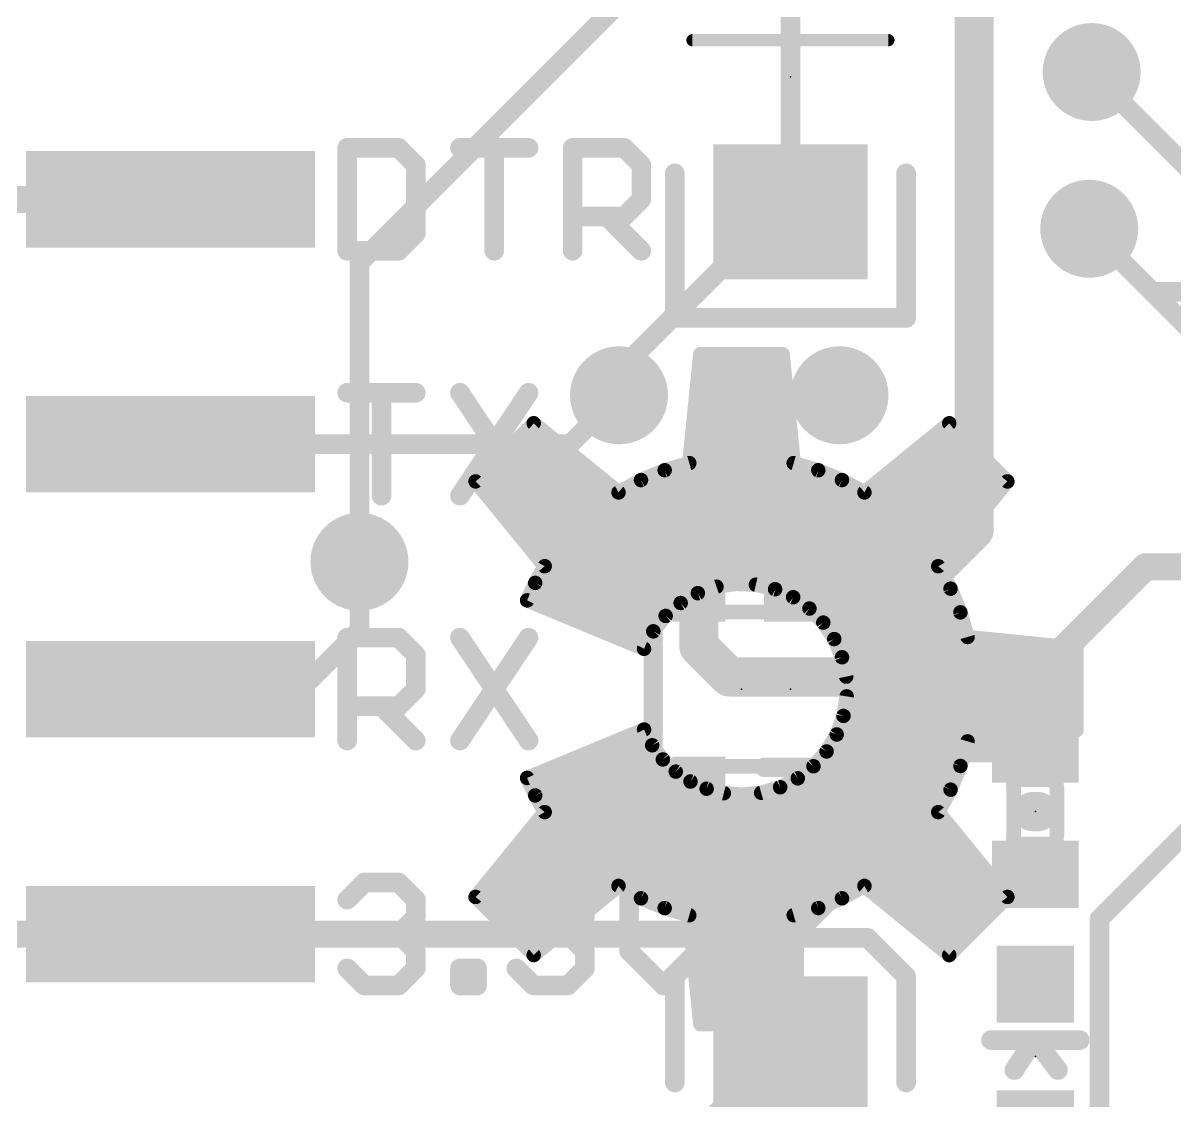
# Model space of a CAD drawing. Extents: x -1 to 63.6, y -0.1 to 40.7.
# Drawn here: x 9.82 to 21.77, y 14.78 to 25.96 of the extents above; entities that cross this region are included whole.
import ezdxf

# ---------------------------------------------------------------- set-up
doc = ezdxf.new("R2010")
doc.units = 0
for name, color, linetype in [('1', 12, 'CONTINUOUS'), ('16', 132, 'CONTINUOUS'), ('18', 110, 'CONTINUOUS'), ('21', 41, 'CONTINUOUS'), ('22', 40, 'CONTINUOUS'), ('23', 53, 'CONTINUOUS'), ('24', 53, 'CONTINUOUS'), ('51', 53, 'CONTINUOUS')]:
    doc.layers.add(name, color=color, linetype=linetype)

# ---------------------------------------------------------------- blocks, each defined once
blk = doc.blocks.new('RECT')
blk.add_solid([(-0.5, -0.5), (0.5, -0.5), (-0.5, 0.5), (0.5, 0.5)])
blk = doc.blocks.new('ROUNDV')
at = {"const_width": 0.5}
blk.add_lwpolyline([(0, -0.25, 1), (0, 0.25, 1), (0, -0.25)], format="xyb", dxfattribs=at)

msp = doc.modelspace()

# ---------------------------------------------------------------- linework, layer by layer
at = {"layer": '1'}
for points, const_width in [([(19.685, 26.162), (19.047, 26.8)], 0.4064), ([(19.685, 20.701), (19.685, 26.162)], 0.4064), ([(22.185, 24.17), (20.9042, 25.4508)], 0.2032), ([(9.652, 24.13), (11.35, 24.13)], 0.2794), ([(20.8788, 23.8252), (21.534, 23.17)], 0.2032), ([(21.534, 23.17), (22.86, 23.17)], 0.2032), ([(15.494, 21.59), (16.002, 22.098)], 0.2032), ([(11.35, 21.59), (12.7, 21.59)], 0.2032), ([(12.7, 21.59), (15.494, 21.59)], 0.2032), ([(19.304, 20.32), (19.685, 20.701)], 0.4064), ([(16.83, 19.492), (16.83, 20.3501)], 0.4064), ([(18.73, 20.3501), (18.7601, 20.32)], 0.4064), ([(18.73, 19.492), (18.73, 20.3501)], 0.4064), ([(13.3096, 19.6596), (13.3096, 20.3708)], 0.2032), ([(18.7601, 20.32), (19.304, 20.32)], 0.4064), ([(20.32, 19.177), (21.463, 20.32)], 0.2794), ([(21.463, 20.32), (30.6324, 20.32)], 0.2794), ([(12.7, 19.05), (13.3096, 19.6596)], 0.2032), ([(17.145, 19.177), (16.83, 19.492)], 0.4064), ([(18.415, 19.177), (18.73, 19.492)], 0.4064), ([(17.145, 19.177), (18.415, 19.177)], 0.4064), ([(20.32, 18.43), (20.32, 19.177)], 0.2794), ([(11.35, 19.05), (12.7, 19.05)], 0.2032), ([(18.8929, 17.7499), (19.573, 18.43)], 0.2794), ([(19.573, 18.43), (20.32, 18.43)], 0.2794), ([(18.73, 17.7499), (18.8929, 17.7499)], 0.2794), ([(18.73, 17.46), (18.73, 17.7499)], 0.2794), ([(17.78, 16.51), (18.73, 17.46)], 0.2794), ([(8.89, 16.51), (11.35, 16.51)], 0.2794), ([(11.35, 16.51), (17.78, 16.51)], 0.2794), ([(17.78, 16.51), (17.78, 15.37)], 0.2794), ([(17.78, 15.37), (15.89, 13.48)], 0.2794)]:
    msp.add_lwpolyline(points, dxfattribs=dict(at, const_width=const_width))
for points, const_width in [([(20.9401, 25.4867, 1), (20.8683, 25.4149)], 0.1016), ([(11.35, 24.0602, 1), (11.35, 24.1999)], 0.1397), ([(20.9147, 23.8611, 1), (20.8429, 23.7893)], 0.1016), ([(21.534, 23.2208, 1), (21.534, 23.1192)], 0.1016), ([(21.4981, 23.1341, 1), (21.5699, 23.2059)], 0.1016), ([(16.0379, 22.0621, 1), (15.9661, 22.1339)], 0.1016), ([(11.35, 21.6408, 1), (11.35, 21.5392)], 0.1016), ([(12.7, 21.6408, 1), (12.7, 21.5392)], 0.1016), ([(12.7, 21.5392, 1), (12.7, 21.6408)], 0.1016), ([(15.4581, 21.6259, 1), (15.5299, 21.5541)], 0.1016), ([(15.494, 21.5392, 1), (15.494, 21.6408)], 0.1016), ([(19.5834, 20.701, 1), (19.7866, 20.701)], 0.2032), ([(19.7568, 20.6292, 1), (19.6132, 20.7728)], 0.2032), ([(16.9316, 20.3501, 1), (16.7284, 20.3501)], 0.2032), ([(18.8316, 20.3501, 1), (18.6284, 20.3501)], 0.2032), ([(18.8018, 20.4219, 1), (18.6582, 20.2783)], 0.2032), ([(13.3604, 20.3708, 1), (13.2588, 20.3708)], 0.1016), ([(18.7601, 20.4216, 1), (18.7601, 20.2184)], 0.2032), ([(18.6883, 20.2482, 1), (18.8319, 20.3918)], 0.2032), ([(19.2322, 20.3918, 1), (19.3758, 20.2482)], 0.2032), ([(19.304, 20.2184, 1), (19.304, 20.4216)], 0.2032), ([(21.463, 20.3898, 1), (21.463, 20.2502)], 0.1397), ([(21.5124, 20.2706, 1), (21.4136, 20.3694)], 0.1397), ([(13.3455, 19.6237, 1), (13.2737, 19.6955)], 0.1016), ([(13.2588, 19.6596, 1), (13.3604, 19.6596)], 0.1016), ([(16.7284, 19.492, 1), (16.9316, 19.492)], 0.2032), ([(16.9018, 19.5638, 1), (16.7582, 19.4202)], 0.2032), ([(18.6284, 19.492, 1), (18.8316, 19.492)], 0.2032), ([(18.8018, 19.4202, 1), (18.6582, 19.5638)], 0.2032), ([(17.145, 19.2786, 1), (17.145, 19.0754)], 0.2032), ([(18.415, 19.0754, 1), (18.415, 19.2786)], 0.2032), ([(17.0732, 19.1052, 1), (17.2168, 19.2488)], 0.2032), ([(18.3432, 19.2488, 1), (18.4868, 19.1052)], 0.2032), ([(20.2706, 19.2264, 1), (20.3694, 19.1276)], 0.1397), ([(20.3898, 19.177, 1), (20.2502, 19.177)], 0.1397), ([(11.35, 19.1008, 1), (11.35, 18.9992)], 0.1016), ([(12.6641, 19.0859, 1), (12.7359, 19.0141)], 0.1016), ([(12.7, 18.9992, 1), (12.7, 19.1008)], 0.1016), ([(19.573, 18.4998, 1), (19.573, 18.3602)], 0.1397), ([(19.6224, 18.3806, 1), (19.5236, 18.4794)], 0.1397), ([(20.32, 18.3602, 1), (20.32, 18.4998)], 0.1397), ([(20.2502, 18.43, 1), (20.3898, 18.43)], 0.1397), ([(18.73, 17.8197, 1), (18.73, 17.6801)], 0.1397), ([(18.7998, 17.7499, 1), (18.6602, 17.7499)], 0.1397), ([(18.8435, 17.7993, 1), (18.9423, 17.7005)], 0.1397), ([(18.8929, 17.6801, 1), (18.8929, 17.8197)], 0.1397), ([(18.7794, 17.4106, 1), (18.6806, 17.5094)], 0.1397), ([(18.6602, 17.46, 1), (18.7998, 17.46)], 0.1397), ([(11.35, 16.5799, 1), (11.35, 16.4402)], 0.1397), ([(11.35, 16.4402, 1), (11.35, 16.5799)], 0.1397), ([(17.7306, 16.5594, 1), (17.8294, 16.4606)], 0.1397), ([(17.8498, 16.51, 1), (17.7102, 16.51)], 0.1397), ([(17.78, 16.4402, 1), (17.78, 16.5799)], 0.1397), ([(17.7102, 15.37, 1), (17.8498, 15.37)], 0.1397), ([(17.8294, 15.3206, 1), (17.7306, 15.4194)], 0.1397)]:
    msp.add_lwpolyline(points, format="xyb", dxfattribs=dict(at, const_width=const_width))
at = {"layer": '16', "const_width": 0.2032}
for points in [[(13.3096, 23.4696), (16.51, 26.67)], [(17.78, 24.13), (17.78, 26.67)], [(20.9042, 25.4508), (26.0604, 20.2946)], [(16.002, 22.352), (17.78, 24.13)], [(20.8788, 23.8252), (25.4, 19.304)], [(13.3096, 20.9296), (13.3096, 23.4696)], [(16.002, 22.098), (16.002, 22.352)], [(13.3096, 20.3708), (13.3096, 20.9296)], [(20.9856, 16.6676), (22.8092, 18.4912)], [(20.9856, 10.47), (20.9856, 16.6676)]]:
    msp.add_lwpolyline(points, dxfattribs=at)
at = {"layer": '16', "const_width": 0.1016}
for points in [[(20.9401, 25.4867, 1), (20.8683, 25.4149)], [(17.7292, 24.13, 1), (17.8308, 24.13)], [(17.8159, 24.0941, 1), (17.7441, 24.1659)], [(20.9147, 23.8611, 1), (20.8429, 23.7893)], [(13.3604, 23.4696, 1), (13.2588, 23.4696)], [(13.2737, 23.5055, 1), (13.3455, 23.4337)], [(16.0528, 22.352, 1), (15.9512, 22.352)], [(15.9661, 22.3879, 1), (16.0379, 22.3161)], [(15.9512, 22.098, 1), (16.0528, 22.098)], [(13.3604, 20.9296, 1), (13.2588, 20.9296)], [(13.2588, 20.9296, 1), (13.3604, 20.9296)], [(13.2588, 20.3708, 1), (13.3604, 20.3708)], [(21.0364, 16.6676, 1), (20.9348, 16.6676)], [(20.9497, 16.7035, 1), (21.0215, 16.6317)]]:
    msp.add_lwpolyline(points, format="xyb", dxfattribs=at)
at = {"layer": '21'}
for points, const_width in [([(16.764, 25.781), (18.796, 25.781)], 0.127), ([(13.1826, 24.6643), (13.1826, 23.5966)], 0.2032), ([(13.7165, 24.6643), (13.1826, 24.6643)], 0.2032), ([(13.8944, 24.4864), (13.7165, 24.6643)], 0.2032), ([(14.352, 24.6643), (15.0638, 24.6643)], 0.2032), ([(14.7079, 23.5966), (14.7079, 24.6643)], 0.2032), ([(15.5214, 23.5966), (15.5214, 24.6643)], 0.2032), ([(15.5214, 24.6643), (16.0553, 24.6643)], 0.2032), ([(16.0553, 24.6643), (16.2332, 24.4864)], 0.2032), ([(13.8944, 23.7746), (13.8944, 24.4864)], 0.2032), ([(16.2332, 24.4864), (16.2332, 24.1305)], 0.2032), ([(16.58, 22.9), (16.58, 24.4)], 0.2032), ([(18.98, 24.4), (18.98, 22.9)], 0.2032), ([(16.2332, 24.1305), (16.0553, 23.9525)], 0.2032), ([(16.0553, 23.9525), (15.5214, 23.9525)], 0.2032), ([(15.8773, 23.9525), (16.2332, 23.5966)], 0.2032), ([(13.7165, 23.5966), (13.8944, 23.7746)], 0.2032), ([(13.1826, 23.5966), (13.7165, 23.5966)], 0.2032), ([(18.98, 22.9), (16.58, 22.9)], 0.2032), ([(13.1826, 22.1243), (13.8944, 22.1243)], 0.2032), ([(13.5385, 21.0566), (13.5385, 22.1243)], 0.2032), ([(14.352, 22.1243), (15.0638, 21.0566)], 0.2032), ([(15.0638, 22.1243), (14.352, 21.0566)], 0.2032), ([(13.1826, 18.5166), (13.1826, 19.5843)], 0.2032), ([(13.1826, 19.5843), (13.7165, 19.5843)], 0.2032), ([(13.7165, 19.5843), (13.8944, 19.4064)], 0.2032), ([(14.352, 19.5843), (15.0638, 18.5166)], 0.2032), ([(15.0638, 19.5843), (14.352, 18.5166)], 0.2032), ([(13.8944, 19.4064), (13.8944, 19.0505)], 0.2032), ([(16.3576, 18.6206), (16.3576, 19.4794)], 0.2032), ([(19.2024, 19.4794), (19.2024, 18.6206)], 0.2032), ([(13.8944, 19.0505), (13.7165, 18.8725)], 0.2032), ([(13.7165, 18.8725), (13.1826, 18.8725)], 0.2032), ([(13.5385, 18.8725), (13.8944, 18.5166)], 0.2032), ([(18.0484, 18.2396), (17.5116, 18.2396)], 0.2032), ([(20.3505, 17.78), (20.2895, 17.78)], 0.4064), ([(13.1826, 16.8664), (13.3605, 17.0443)], 0.2032), ([(13.3605, 17.0443), (13.7165, 17.0443)], 0.2032), ([(13.7165, 17.0443), (13.8944, 16.8664)], 0.2032), ([(14.9367, 16.8664), (15.1146, 17.0443)], 0.2032), ([(15.1146, 17.0443), (15.4706, 17.0443)], 0.2032), ([(15.4706, 17.0443), (15.6485, 16.8664)], 0.2032), ([(16.1061, 17.0443), (16.1061, 16.3325)], 0.2032), ([(16.8179, 16.3325), (16.8179, 17.0443)], 0.2032), ([(13.8944, 16.8664), (13.8944, 16.6884)], 0.2032), ([(15.6485, 16.8664), (15.6485, 16.6884)], 0.2032), ([(13.8944, 16.6884), (13.7165, 16.5105)], 0.2032), ([(15.6485, 16.6884), (15.4706, 16.5105)], 0.2032), ([(13.7165, 16.5105), (13.5385, 16.5105)], 0.2032), ([(13.7165, 16.5105), (13.8944, 16.3325)], 0.2032), ([(15.4706, 16.5105), (15.2926, 16.5105)], 0.2032), ([(15.4706, 16.5105), (15.6485, 16.3325)], 0.2032), ([(16.98, 16.47), (16.58, 16.07)], 0.2032), ([(18.58, 16.47), (16.98, 16.47)], 0.2032), ([(18.98, 16.07), (18.58, 16.47)], 0.2032), ([(13.8944, 16.3325), (13.8944, 16.1546)], 0.2032), ([(15.6485, 16.3325), (15.6485, 16.1546)], 0.2032), ([(16.1061, 16.3325), (16.462, 15.9766)], 0.2032), ([(16.462, 15.9766), (16.8179, 16.3325)], 0.2032), ([(13.3605, 15.9766), (13.1826, 16.1546)], 0.2032), ([(13.8944, 16.1546), (13.7165, 15.9766)], 0.2032), ([(14.352, 15.9766), (14.352, 16.1546)], 0.2032), ([(14.352, 16.1546), (14.5299, 16.1546)], 0.2032), ([(14.5299, 16.1546), (14.5299, 15.9766)], 0.2032), ([(15.1146, 15.9766), (14.9367, 16.1546)], 0.2032), ([(15.6485, 16.1546), (15.4706, 15.9766)], 0.2032), ([(16.58, 16.07), (16.58, 14.97)], 0.2032), ([(18.98, 14.97), (18.98, 16.07)], 0.2032), ([(13.7165, 15.9766), (13.3605, 15.9766)], 0.2032), ([(14.5299, 15.9766), (14.352, 15.9766)], 0.2032), ([(15.4706, 15.9766), (15.1146, 15.9766)], 0.2032), ([(19.86, 15.41), (20.32, 15.41)], 0.2032), ([(20.2946, 15.3946), (20.1016, 15.1)], 0.2032), ([(20.78, 15.41), (20.32, 15.41)], 0.2032), ([(20.32, 15.41), (20.5538, 15.1)], 0.2032)]:
    msp.add_lwpolyline(points, dxfattribs=dict(at, const_width=const_width))
for points, const_width in [([(16.764, 25.8128, 1), (16.764, 25.7493)], 0.0635), ([(18.796, 25.7493, 1), (18.796, 25.8128)], 0.0635), ([(13.2334, 24.6643, 1), (13.1318, 24.6643)], 0.1016), ([(13.1826, 24.7151, 1), (13.1826, 24.6135)], 0.1016), ([(13.7524, 24.7002, 1), (13.6805, 24.6284)], 0.1016), ([(13.7165, 24.6135, 1), (13.7165, 24.7151)], 0.1016), ([(14.352, 24.7151, 1), (14.352, 24.6135)], 0.1016), ([(14.7587, 24.6643, 1), (14.6571, 24.6643)], 0.1016), ([(15.0638, 24.6135, 1), (15.0638, 24.7151)], 0.1016), ([(15.5722, 24.6643, 1), (15.4706, 24.6643)], 0.1016), ([(15.5214, 24.7151, 1), (15.5214, 24.6135)], 0.1016), ([(16.0912, 24.7002, 1), (16.0193, 24.6284)], 0.1016), ([(16.0553, 24.6135, 1), (16.0553, 24.7151)], 0.1016), ([(13.9452, 24.4864, 1), (13.8436, 24.4864)], 0.1016), ([(13.8585, 24.4504, 1), (13.9303, 24.5223)], 0.1016), ([(16.284, 24.4864, 1), (16.1824, 24.4864)], 0.1016), ([(16.1973, 24.4504, 1), (16.2691, 24.5223)], 0.1016), ([(16.6308, 24.4, 1), (16.5292, 24.4)], 0.1016), ([(19.0308, 24.4, 1), (18.9292, 24.4)], 0.1016), ([(16.1824, 24.1305, 1), (16.284, 24.1305)], 0.1016), ([(16.2691, 24.0945, 1), (16.1973, 24.1664)], 0.1016), ([(15.5214, 24.0033, 1), (15.5214, 23.9017)], 0.1016), ([(15.9132, 23.9884, 1), (15.8414, 23.9166)], 0.1016), ([(16.0193, 23.9884, 1), (16.0912, 23.9166)], 0.1016), ([(16.0553, 23.9017, 1), (16.0553, 24.0033)], 0.1016), ([(13.8436, 23.7746, 1), (13.9452, 23.7746)], 0.1016), ([(13.9303, 23.7386, 1), (13.8585, 23.8105)], 0.1016), ([(13.1826, 23.6474, 1), (13.1826, 23.5458)], 0.1016), ([(13.6805, 23.6325, 1), (13.7524, 23.5607)], 0.1016), ([(13.7165, 23.5458, 1), (13.7165, 23.6474)], 0.1016), ([(16.1973, 23.5607, 1), (16.2691, 23.6325)], 0.1016), ([(13.1318, 23.5966, 1), (13.2334, 23.5966)], 0.1016), ([(14.6571, 23.5966, 1), (14.7587, 23.5966)], 0.1016), ([(15.4706, 23.5966, 1), (15.5722, 23.5966)], 0.1016), ([(16.58, 22.9508, 1), (16.58, 22.8492)], 0.1016), ([(16.5292, 22.9, 1), (16.6308, 22.9)], 0.1016), ([(18.9292, 22.9, 1), (19.0308, 22.9)], 0.1016), ([(18.98, 22.8492, 1), (18.98, 22.9508)], 0.1016), ([(13.1826, 22.1751, 1), (13.1826, 22.0735)], 0.1016), ([(13.5893, 22.1243, 1), (13.4877, 22.1243)], 0.1016), ([(13.8944, 22.0735, 1), (13.8944, 22.1751)], 0.1016), ([(14.3943, 22.1525, 1), (14.3097, 22.0961)], 0.1016), ([(15.1061, 22.0961, 1), (15.0215, 22.1525)], 0.1016), ([(13.4877, 21.0566, 1), (13.5893, 21.0566)], 0.1016), ([(14.3097, 21.0848, 1), (14.3943, 21.0284)], 0.1016), ([(15.0215, 21.0284, 1), (15.1061, 21.0848)], 0.1016), ([(13.2334, 19.5843, 1), (13.1318, 19.5843)], 0.1016), ([(13.1826, 19.6351, 1), (13.1826, 19.5335)], 0.1016), ([(13.7524, 19.6202, 1), (13.6805, 19.5484)], 0.1016), ([(13.7165, 19.5335, 1), (13.7165, 19.6351)], 0.1016), ([(14.3943, 19.6125, 1), (14.3097, 19.5561)], 0.1016), ([(15.1061, 19.5561, 1), (15.0215, 19.6125)], 0.1016), ([(13.9452, 19.4064, 1), (13.8436, 19.4064)], 0.1016), ([(13.8585, 19.3704, 1), (13.9303, 19.4423)], 0.1016), ([(16.4084, 19.4794, 1), (16.3068, 19.4794)], 0.1016), ([(19.2532, 19.4794, 1), (19.1516, 19.4794)], 0.1016), ([(13.9303, 19.0145, 1), (13.8585, 19.0864)], 0.1016), ([(13.8436, 19.0505, 1), (13.9452, 19.0505)], 0.1016), ([(13.1826, 18.9233, 1), (13.1826, 18.8217)], 0.1016), ([(13.5744, 18.9084, 1), (13.5026, 18.8366)], 0.1016), ([(13.6805, 18.9084, 1), (13.7524, 18.8366)], 0.1016), ([(13.7165, 18.8217, 1), (13.7165, 18.9233)], 0.1016), ([(16.3068, 18.6206, 1), (16.4084, 18.6206)], 0.1016), ([(19.1516, 18.6206, 1), (19.2532, 18.6206)], 0.1016), ([(13.1318, 18.5166, 1), (13.2334, 18.5166)], 0.1016), ([(13.8585, 18.4807, 1), (13.9303, 18.5525)], 0.1016), ([(14.3097, 18.5448, 1), (14.3943, 18.4884)], 0.1016), ([(15.0215, 18.4884, 1), (15.1061, 18.5448)], 0.1016), ([(17.5116, 18.2904, 1), (17.5116, 18.1888)], 0.1016), ([(18.0484, 18.1888, 1), (18.0484, 18.2904)], 0.1016), ([(20.2895, 17.8816, 1), (20.2895, 17.6784)], 0.2032), ([(20.3505, 17.6784, 1), (20.3505, 17.8816)], 0.2032), ([(13.3605, 17.0951, 1), (13.3605, 16.9935)], 0.1016), ([(13.3965, 17.0084, 1), (13.3246, 17.0802)], 0.1016), ([(13.7524, 17.0802, 1), (13.6805, 17.0084)], 0.1016), ([(13.7165, 16.9935, 1), (13.7165, 17.0951)], 0.1016), ([(15.1146, 17.0951, 1), (15.1146, 16.9935)], 0.1016), ([(15.1506, 17.0084, 1), (15.0787, 17.0802)], 0.1016), ([(15.5065, 17.0802, 1), (15.4346, 17.0084)], 0.1016), ([(15.4706, 16.9935, 1), (15.4706, 17.0951)], 0.1016), ([(16.1569, 17.0443, 1), (16.0553, 17.0443)], 0.1016), ([(16.8687, 17.0443, 1), (16.7671, 17.0443)], 0.1016), ([(13.9452, 16.8664, 1), (13.8436, 16.8664)], 0.1016), ([(15.6993, 16.8664, 1), (15.5977, 16.8664)], 0.1016), ([(13.1467, 16.9023, 1), (13.2185, 16.8304)], 0.1016), ([(13.8585, 16.8304, 1), (13.9303, 16.9023)], 0.1016), ([(14.9008, 16.9023, 1), (14.9726, 16.8304)], 0.1016), ([(15.6126, 16.8304, 1), (15.6844, 16.9023)], 0.1016), ([(13.8436, 16.6884, 1), (13.9452, 16.6884)], 0.1016), ([(13.9303, 16.6525, 1), (13.8585, 16.7243)], 0.1016), ([(15.5977, 16.6884, 1), (15.6993, 16.6884)], 0.1016), ([(15.6844, 16.6525, 1), (15.6126, 16.7243)], 0.1016), ([(13.5385, 16.5613, 1), (13.5385, 16.4597)], 0.1016), ([(13.7524, 16.5464, 1), (13.6805, 16.4745)], 0.1016), ([(13.7165, 16.4597, 1), (13.7165, 16.5613)], 0.1016), ([(15.2926, 16.5613, 1), (15.2926, 16.4597)], 0.1016), ([(15.5065, 16.5464, 1), (15.4346, 16.4745)], 0.1016), ([(15.4706, 16.4597, 1), (15.4706, 16.5613)], 0.1016), ([(13.6805, 16.5464, 1), (13.7524, 16.4745)], 0.1016), ([(15.4346, 16.5464, 1), (15.5065, 16.4745)], 0.1016), ([(16.98, 16.5208, 1), (16.98, 16.4192)], 0.1016), ([(17.0159, 16.4341, 1), (16.9441, 16.5059)], 0.1016), ([(18.6159, 16.5059, 1), (18.5441, 16.4341)], 0.1016), ([(18.58, 16.4192, 1), (18.58, 16.5208)], 0.1016), ([(13.9452, 16.3325, 1), (13.8436, 16.3325)], 0.1016), ([(13.8585, 16.2966, 1), (13.9303, 16.3684)], 0.1016), ([(15.6993, 16.3325, 1), (15.5977, 16.3325)], 0.1016), ([(15.6126, 16.2966, 1), (15.6844, 16.3684)], 0.1016), ([(16.142, 16.3684, 1), (16.0702, 16.2966)], 0.1016), ([(16.0553, 16.3325, 1), (16.1569, 16.3325)], 0.1016), ([(16.7671, 16.3325, 1), (16.8687, 16.3325)], 0.1016), ([(16.8538, 16.2966, 1), (16.782, 16.3684)], 0.1016), ([(13.2185, 16.1905, 1), (13.1467, 16.1186)], 0.1016), ([(13.9303, 16.1186, 1), (13.8585, 16.1905)], 0.1016), ([(14.4028, 16.1546, 1), (14.3012, 16.1546)], 0.1016), ([(14.352, 16.2053, 1), (14.352, 16.1038)], 0.1016), ([(14.5807, 16.1546, 1), (14.4791, 16.1546)], 0.1016), ([(14.5299, 16.1038, 1), (14.5299, 16.2053)], 0.1016), ([(14.9726, 16.1905, 1), (14.9008, 16.1186)], 0.1016), ([(15.6844, 16.1186, 1), (15.6126, 16.1905)], 0.1016), ([(13.8436, 16.1546, 1), (13.9452, 16.1546)], 0.1016), ([(15.5977, 16.1546, 1), (15.6993, 16.1546)], 0.1016), ([(16.6308, 16.07, 1), (16.5292, 16.07)], 0.1016), ([(16.5441, 16.1059, 1), (16.6159, 16.0341)], 0.1016), ([(19.0308, 16.07, 1), (18.9292, 16.07)], 0.1016), ([(18.9441, 16.0341, 1), (19.0159, 16.1059)], 0.1016), ([(13.3605, 16.0274, 1), (13.3605, 15.9258)], 0.1016), ([(13.3246, 15.9407, 1), (13.3965, 16.0125)], 0.1016), ([(13.6805, 16.0125, 1), (13.7524, 15.9407)], 0.1016), ([(13.7165, 15.9258, 1), (13.7165, 16.0274)], 0.1016), ([(14.352, 16.0274, 1), (14.352, 15.9258)], 0.1016), ([(14.3012, 15.9766, 1), (14.4028, 15.9766)], 0.1016), ([(14.4791, 15.9766, 1), (14.5807, 15.9766)], 0.1016), ([(14.5299, 15.9258, 1), (14.5299, 16.0274)], 0.1016), ([(15.1146, 16.0274, 1), (15.1146, 15.9258)], 0.1016), ([(15.0787, 15.9407, 1), (15.1506, 16.0125)], 0.1016), ([(15.4346, 16.0125, 1), (15.5065, 15.9407)], 0.1016), ([(15.4706, 15.9258, 1), (15.4706, 16.0274)], 0.1016), ([(16.4261, 16.0125, 1), (16.4979, 15.9407)], 0.1016), ([(16.4261, 15.9407, 1), (16.4979, 16.0125)], 0.1016), ([(19.86, 15.4608, 1), (19.86, 15.3592)], 0.1016), ([(20.3371, 15.3668, 1), (20.2521, 15.4224)], 0.1016), ([(20.32, 15.4608, 1), (20.32, 15.3592)], 0.1016), ([(20.3606, 15.4406, 1), (20.2794, 15.3794)], 0.1016), ([(20.32, 15.3592, 1), (20.32, 15.4608)], 0.1016), ([(20.78, 15.3592, 1), (20.78, 15.4608)], 0.1016), ([(20.0591, 15.1278, 1), (20.1441, 15.0722)], 0.1016), ([(20.5132, 15.0694, 1), (20.5944, 15.1306)], 0.1016), ([(16.5292, 14.97, 1), (16.6308, 14.97)], 0.1016), ([(18.9292, 14.97, 1), (19.0308, 14.97)], 0.1016)]:
    msp.add_lwpolyline(points, format="xyb", dxfattribs=dict(at, const_width=const_width))
at = {"layer": '22', "const_width": 0.15}
for points in [[(16.7307, 21.3946), (16.8455, 22.5239)], [(16.8455, 22.5239), (17.6985, 22.5239)], [(17.6985, 22.5239), (17.8133, 21.3946)], [(16.8431, 22.5), (17.7009, 22.5)], [(16.8278, 22.35), (17.7162, 22.35)], [(16.8126, 22.2), (17.7314, 22.2)], [(16.7973, 22.05), (17.7467, 22.05)], [(14.514, 21.2048), (15.1172, 21.808)], [(15.1172, 21.808), (15.9969, 21.0907)], [(16.7821, 21.9), (17.7619, 21.9)], [(18.5471, 21.0907), (19.4268, 21.808)], [(19.4268, 21.808), (20.03, 21.2048)], [(15.0592, 21.75), (15.1883, 21.75)], [(16.7668, 21.75), (17.7772, 21.75)], [(19.3557, 21.75), (19.4848, 21.75)], [(14.9092, 21.6), (15.3723, 21.6)], [(16.7516, 21.6), (17.7924, 21.6)], [(19.1717, 21.6), (19.6348, 21.6)], [(14.7592, 21.45), (15.5563, 21.45)], [(16.7363, 21.45), (17.8077, 21.45)], [(18.9877, 21.45), (19.7848, 21.45)], [(16.2298, 21.2189), (16.4754, 21.3206)], [(16.4754, 21.3206), (16.7307, 21.3946)], [(17.8133, 21.3946), (18.0686, 21.3206)], [(18.0686, 21.3206), (18.3142, 21.2189)], [(15.2313, 20.3251), (14.514, 21.2048)], [(14.6092, 21.3), (15.7402, 21.3)], [(15.9969, 21.0907), (16.2298, 21.2189)], [(16.4256, 21.3), (18.1183, 21.3)], [(18.3142, 21.2189), (18.5471, 21.0907)], [(18.8038, 21.3), (19.9348, 21.3)], [(20.03, 21.2048), (19.3127, 20.3251)], [(14.5587, 21.15), (15.9242, 21.15)], [(16.1046, 21.15), (18.4394, 21.15)], [(18.6198, 21.15), (19.9853, 21.15)], [(14.681, 21), (19.863, 21)], [(14.8033, 20.85), (19.7407, 20.85)], [(14.9256, 20.7), (19.6184, 20.7)], [(15.0479, 20.55), (19.4961, 20.55)], [(15.1702, 20.4), (19.3738, 20.4)], [(15.1328, 20.1518), (15.2313, 20.3251)], [(15.1886, 20.25), (19.354, 20.25)], [(19.3127, 20.3251), (19.4409, 20.0922)], [(15.0489, 19.9709), (15.1328, 20.1518)], [(17.216, 20.1423), (17.0131, 20.1127)], [(17.421, 20.1336), (17.216, 20.1423)], [(17.6207, 20.0867), (17.421, 20.1336)], [(15.1088, 20.1), (16.9764, 20.1)], [(16.8192, 20.0456), (16.6413, 19.9436)], [(17.0131, 20.1127), (16.8192, 20.0456)], [(17.564, 20.1), (19.4366, 20.1)], [(17.8081, 20.0034), (17.6207, 20.0867)], [(17.9767, 19.8865), (17.8081, 20.0034)], [(19.4409, 20.0922), (19.5426, 19.8466)], [(16.2615, 19.4686), (15.0489, 19.9709)], [(15.0994, 19.95), (16.6525, 19.95)], [(16.6413, 19.9436), (16.4855, 19.8101)], [(17.8851, 19.95), (19.4998, 19.95)], [(18.1205, 19.7402), (17.9767, 19.8865)], [(15.4615, 19.8), (16.4774, 19.8)], [(16.4855, 19.8101), (16.3574, 19.6499)], [(18.0617, 19.8), (19.5561, 19.8)], [(19.5426, 19.8466), (19.6166, 19.5913)], [(15.8236, 19.65), (16.3575, 19.65)], [(16.3574, 19.6499), (16.2615, 19.4686)], [(18.2344, 19.5697), (18.1205, 19.7402)], [(18.1808, 19.65), (19.5996, 19.65)], [(18.3145, 19.3808), (18.2344, 19.5697)], [(19.6166, 19.5913), (20.7459, 19.4765)], [(16.1857, 19.5), (16.2781, 19.5)], [(18.264, 19.5), (20.5147, 19.5)], [(20.7459, 19.4765), (20.7459, 18.6235)], [(18.358, 19.1804), (18.3145, 19.3808)], [(18.3212, 19.35), (20.7459, 19.35)], [(18.3537, 19.2), (20.7459, 19.2)], [(18.3632, 18.9753), (18.358, 19.1804)], [(18.3613, 19.05), (20.7459, 19.05)], [(18.3301, 18.7729), (18.3632, 18.9753)], [(18.3509, 18.9), (20.7459, 18.9)], [(18.2598, 18.5802), (18.3301, 18.7729)], [(18.3217, 18.75), (20.7459, 18.75)], [(15.0489, 18.1291), (16.2615, 18.6314)], [(16.1857, 18.6), (16.2777, 18.6)], [(16.2615, 18.6314), (16.3459, 18.468)], [(18.1547, 18.404), (18.2598, 18.5802)], [(18.267, 18.6), (20.5147, 18.6)], [(20.7459, 18.6235), (19.6166, 18.5087)], [(15.8236, 18.45), (16.3595, 18.45)], [(16.3459, 18.468), (16.4564, 18.3211)], [(18.1821, 18.45), (19.5996, 18.45)], [(19.6166, 18.5087), (19.5426, 18.2534)], [(18.0186, 18.2506), (18.1547, 18.404)], [(15.4615, 18.3), (16.4788, 18.3)], [(16.4564, 18.3211), (16.59, 18.1948)], [(17.8562, 18.1253), (18.0186, 18.2506)], [(18.0624, 18.3), (19.5561, 18.3)], [(19.5426, 18.2534), (19.4409, 18.0078)], [(15.1328, 17.9482), (15.0489, 18.1291)], [(15.0994, 18.15), (16.6571, 18.15)], [(16.59, 18.1948), (16.7429, 18.0927)], [(16.7429, 18.0927), (16.9108, 18.0176)], [(17.6733, 18.0325), (17.8562, 18.1253)], [(17.8882, 18.15), (19.4998, 18.15)], [(15.1088, 18), (16.9789, 18)], [(16.9108, 18.0176), (17.0888, 17.9717)], [(17.0888, 17.9717), (17.272, 17.9562)], [(17.272, 17.9562), (17.4762, 17.9754)], [(17.4762, 17.9754), (17.6733, 18.0325)], [(17.5611, 18), (19.4366, 18)], [(19.4409, 18.0078), (19.3127, 17.7749)], [(15.2313, 17.7749), (15.1328, 17.9482)], [(15.1886, 17.85), (19.354, 17.85)], [(14.514, 16.8952), (15.2313, 17.7749)], [(19.3127, 17.7749), (20.03, 16.8952)], [(15.1702, 17.7), (19.3738, 17.7)], [(15.0479, 17.55), (19.4961, 17.55)], [(14.9256, 17.4), (19.6184, 17.4)], [(14.8033, 17.25), (19.7407, 17.25)], [(14.681, 17.1), (19.863, 17.1)], [(15.9969, 17.0093), (15.1172, 16.292)], [(16.2298, 16.8811), (15.9969, 17.0093)], [(18.5471, 17.0093), (18.3142, 16.8811)], [(19.4268, 16.292), (18.5471, 17.0093)], [(15.1172, 16.292), (14.514, 16.8952)], [(14.5587, 16.95), (15.9242, 16.95)], [(16.1046, 16.95), (18.4394, 16.95)], [(18.6198, 16.95), (19.9853, 16.95)], [(20.03, 16.8952), (19.4268, 16.292)], [(14.6092, 16.8), (15.7402, 16.8)], [(16.4754, 16.7794), (16.2298, 16.8811)], [(16.4257, 16.8), (18.1184, 16.8)], [(16.7307, 16.7054), (16.4754, 16.7794)], [(18.0686, 16.7794), (17.8133, 16.7054)], [(18.3142, 16.8811), (18.0686, 16.7794)], [(18.8038, 16.8), (19.9348, 16.8)], [(16.8455, 15.5761), (16.7307, 16.7054)], [(17.8133, 16.7054), (17.6985, 15.5761)], [(14.7592, 16.65), (15.5563, 16.65)], [(16.7363, 16.65), (17.8077, 16.65)], [(18.9878, 16.65), (19.7848, 16.65)], [(14.9092, 16.5), (15.3723, 16.5)], [(16.7516, 16.5), (17.7924, 16.5)], [(19.1717, 16.5), (19.6348, 16.5)], [(15.0592, 16.35), (15.1883, 16.35)], [(16.7668, 16.35), (17.7772, 16.35)], [(19.3557, 16.35), (19.4848, 16.35)], [(16.7821, 16.2), (17.7619, 16.2)], [(16.7973, 16.05), (17.7467, 16.05)], [(16.8126, 15.9), (17.7314, 15.9)], [(16.8278, 15.75), (17.7162, 15.75)], [(16.8431, 15.6), (17.7009, 15.6)], [(17.6985, 15.5761), (16.8455, 15.5761)]]:
    msp.add_lwpolyline(points, dxfattribs=at)
at = {"layer": '22', "const_width": 0.075}
for points in [[(16.8455, 22.5614, 1), (16.8455, 22.4864)], [(16.8828, 22.5201, 1), (16.8082, 22.5277)], [(17.7358, 22.5277, 1), (17.6612, 22.5201)], [(17.6985, 22.4864, 1), (17.6985, 22.5614)], [(16.8431, 22.5375, 1), (16.8431, 22.4625)], [(17.7009, 22.4625, 1), (17.7009, 22.5375)], [(16.8278, 22.3875, 1), (16.8278, 22.3125)], [(17.7162, 22.3125, 1), (17.7162, 22.3875)], [(16.8126, 22.2375, 1), (16.8126, 22.1625)], [(17.7314, 22.1625, 1), (17.7314, 22.2375)], [(16.7973, 22.0875, 1), (16.7973, 22.0125)], [(17.7467, 22.0125, 1), (17.7467, 22.0875)], [(15.1409, 21.8371, 1), (15.0935, 21.7789)], [(15.1437, 21.7815, 1), (15.0907, 21.8345)], [(16.7821, 21.9375, 1), (16.7821, 21.8625)], [(17.7619, 21.8625, 1), (17.7619, 21.9375)], [(19.4533, 21.8345, 1), (19.4003, 21.7815)], [(19.4505, 21.7789, 1), (19.4031, 21.8371)], [(15.0592, 21.7875, 1), (15.0592, 21.7125)], [(15.1883, 21.7125, 1), (15.1883, 21.7875)], [(16.7668, 21.7875, 1), (16.7668, 21.7125)], [(17.7772, 21.7125, 1), (17.7772, 21.7875)], [(19.3557, 21.7875, 1), (19.3557, 21.7125)], [(19.4848, 21.7125, 1), (19.4848, 21.7875)], [(14.9092, 21.6375, 1), (14.9092, 21.5625)], [(15.3723, 21.5625, 1), (15.3723, 21.6375)], [(16.7516, 21.6375, 1), (16.7516, 21.5625)], [(17.7924, 21.5625, 1), (17.7924, 21.6375)], [(19.1717, 21.6375, 1), (19.1717, 21.5625)], [(19.6348, 21.5625, 1), (19.6348, 21.6375)], [(14.7592, 21.4875, 1), (14.7592, 21.4125)], [(15.5563, 21.4125, 1), (15.5563, 21.4875)], [(16.7363, 21.4875, 1), (16.7363, 21.4125)], [(17.8077, 21.4125, 1), (17.8077, 21.4875)], [(18.9877, 21.4875, 1), (18.9877, 21.4125)], [(19.7848, 21.4125, 1), (19.7848, 21.4875)], [(16.4649, 21.3566, 1), (16.4858, 21.2846)], [(16.4897, 21.286, 1), (16.461, 21.3552)], [(16.6934, 21.3984, 1), (16.768, 21.3908)], [(16.7411, 21.3586, 1), (16.7203, 21.4306)], [(17.8237, 21.4306, 1), (17.8029, 21.3586)], [(17.776, 21.3908, 1), (17.8506, 21.3984)], [(18.083, 21.3552, 1), (18.0543, 21.286)], [(18.0582, 21.2846, 1), (18.0791, 21.3566)], [(14.5431, 21.2285, 1), (14.4849, 21.1811)], [(14.4875, 21.2313, 1), (14.5405, 21.1783)], [(14.6092, 21.3375, 1), (14.6092, 21.2625)], [(15.7402, 21.2625, 1), (15.7402, 21.3375)], [(16.2154, 21.2535, 1), (16.2441, 21.1842)], [(16.2479, 21.186, 1), (16.2117, 21.2517)], [(16.4256, 21.3375, 1), (16.4256, 21.2625)], [(18.1183, 21.2625, 1), (18.1183, 21.3375)], [(18.3323, 21.2517, 1), (18.2961, 21.186)], [(18.2999, 21.1842, 1), (18.3286, 21.2535)], [(18.8038, 21.3375, 1), (18.8038, 21.2625)], [(19.9348, 21.2625, 1), (19.9348, 21.3375)], [(20.0591, 21.1811, 1), (20.0009, 21.2285)], [(20.0035, 21.1783, 1), (20.0565, 21.2313)], [(14.5587, 21.1875, 1), (14.5587, 21.1125)], [(15.9242, 21.1125, 1), (15.9242, 21.1875)], [(15.9788, 21.1236, 1), (16.015, 21.0578)], [(15.9732, 21.0616, 1), (16.0206, 21.1198)], [(16.1046, 21.1875, 1), (16.1046, 21.1125)], [(18.4394, 21.1125, 1), (18.4394, 21.1875)], [(18.5234, 21.1198, 1), (18.5708, 21.0616)], [(18.529, 21.0578, 1), (18.5652, 21.1236)], [(18.6198, 21.1875, 1), (18.6198, 21.1125)], [(19.9853, 21.1125, 1), (19.9853, 21.1875)], [(14.681, 21.0375, 1), (14.681, 20.9625)], [(19.863, 20.9625, 1), (19.863, 21.0375)], [(14.8033, 20.8875, 1), (14.8033, 20.8125)], [(19.7407, 20.8125, 1), (19.7407, 20.8875)], [(14.9256, 20.7375, 1), (14.9256, 20.6625)], [(19.6184, 20.6625, 1), (19.6184, 20.7375)], [(15.0479, 20.5875, 1), (15.0479, 20.5125)], [(19.4961, 20.5125, 1), (19.4961, 20.5875)], [(15.1702, 20.4375, 1), (15.1702, 20.3625)], [(19.3738, 20.3625, 1), (19.3738, 20.4375)], [(15.1886, 20.2875, 1), (15.1886, 20.2125)], [(15.2639, 20.3066, 1), (15.1987, 20.3436)], [(15.2022, 20.3014, 1), (15.2604, 20.3488)], [(19.3456, 20.3432, 1), (19.2798, 20.307)], [(19.2836, 20.3488, 1), (19.3418, 20.3014)], [(19.354, 20.2125, 1), (19.354, 20.2875)], [(15.1002, 20.1703, 1), (15.1654, 20.1332)], [(15.1668, 20.136, 1), (15.0987, 20.1676)], [(17.2176, 20.1798, 1), (17.2144, 20.1049)], [(17.2215, 20.1052, 1), (17.2106, 20.1794)], [(17.4295, 20.1701, 1), (17.4124, 20.0971)], [(17.4194, 20.0961, 1), (17.4226, 20.171)], [(15.1088, 20.1375, 1), (15.1088, 20.0625)], [(16.807, 20.0811, 1), (16.8315, 20.0102)], [(16.8379, 20.0131, 1), (16.8006, 20.0782)], [(17.0077, 20.1498, 1), (17.0185, 20.0756)], [(16.9764, 20.0625, 1), (16.9764, 20.1375)], [(17.0253, 20.0772, 1), (17.0008, 20.1481)], [(17.564, 20.1375, 1), (17.564, 20.0625)], [(17.6359, 20.121, 1), (17.6054, 20.0524)], [(17.6121, 20.0502, 1), (17.6292, 20.1232)], [(17.8295, 20.0342, 1), (17.7867, 19.9725)], [(17.7929, 19.9691, 1), (17.8233, 20.0376)], [(19.4755, 20.1066, 1), (19.4062, 20.0779)], [(19.408, 20.0741, 1), (19.4737, 20.1103)], [(19.4366, 20.0625, 1), (19.4366, 20.1375)], [(15.0633, 20.0055, 1), (15.0345, 19.9363)], [(15.0149, 19.9867, 1), (15.0829, 19.9551)], [(15.0994, 19.9875, 1), (15.0994, 19.9125)], [(16.6226, 19.9761, 1), (16.6599, 19.9111)], [(16.6657, 19.9151, 1), (16.6169, 19.9721)], [(16.6525, 19.9125, 1), (16.6525, 19.9875)], [(17.8851, 19.9875, 1), (17.8851, 19.9125)], [(18.0034, 19.9128, 1), (17.9499, 19.8602)], [(17.9553, 19.8557, 1), (17.998, 19.9173)], [(19.4998, 19.9125, 1), (19.4998, 19.9875)], [(15.4615, 19.8375, 1), (15.4615, 19.7625)], [(16.4611, 19.8386, 1), (16.5099, 19.7816)], [(16.5148, 19.7867, 1), (16.4562, 19.8335)], [(16.4774, 19.7625, 1), (16.4774, 19.8375)], [(18.0617, 19.8375, 1), (18.0617, 19.7625)], [(19.5786, 19.8571, 1), (19.5066, 19.8362)], [(19.508, 19.8323, 1), (19.5772, 19.861)], [(19.5561, 19.7625, 1), (19.5561, 19.8375)], [(15.8236, 19.6875, 1), (15.8236, 19.6125)], [(16.3906, 19.6324, 1), (16.3243, 19.6674)], [(16.3575, 19.6125, 1), (16.3575, 19.6875)], [(18.1517, 19.7611, 1), (18.0893, 19.7194)], [(18.0937, 19.7139, 1), (18.1472, 19.7665)], [(18.1808, 19.6875, 1), (18.1808, 19.6125)], [(19.5996, 19.6125, 1), (19.5996, 19.6875)], [(16.3281, 19.6733, 1), (16.3867, 19.6265)], [(18.269, 19.5843, 1), (18.1999, 19.555)], [(18.2033, 19.5488, 1), (18.2656, 19.5905)], [(19.6204, 19.6286, 1), (19.6128, 19.554)], [(19.5806, 19.5809, 1), (19.6526, 19.6017)], [(16.1857, 19.5375, 1), (16.1857, 19.4625)], [(16.2284, 19.4861, 1), (16.2946, 19.4511)], [(16.2471, 19.434, 1), (16.2759, 19.5032)], [(16.2781, 19.4625, 1), (16.2781, 19.5375)], [(18.264, 19.5375, 1), (18.264, 19.4625)], [(20.5147, 19.4625, 1), (20.5147, 19.5375)], [(20.7834, 19.4765, 1), (20.7084, 19.4765)], [(20.7421, 19.4392, 1), (20.7497, 19.5138)], [(18.3512, 19.3888, 1), (18.2779, 19.3729)], [(18.28, 19.3662, 1), (18.3491, 19.3955)], [(18.3212, 19.3875, 1), (18.3212, 19.3125)], [(20.7459, 19.3125, 1), (20.7459, 19.3875)], [(18.3537, 19.2375, 1), (18.3537, 19.1625)], [(18.3955, 19.1813, 1), (18.3205, 19.1794)], [(20.7459, 19.1625, 1), (20.7459, 19.2375)], [(18.3213, 19.1724, 1), (18.3946, 19.1883)], [(18.3613, 19.0875, 1), (18.3613, 19.0125)], [(20.7459, 19.0125, 1), (20.7459, 19.0875)], [(18.3257, 18.9744, 1), (18.4007, 18.9763)], [(18.4002, 18.9693, 1), (18.3262, 18.9814)], [(18.3509, 18.9375, 1), (18.3509, 18.8625)], [(20.7459, 18.8625, 1), (20.7459, 18.9375)], [(18.3217, 18.7875, 1), (18.3217, 18.7125)], [(18.2931, 18.7789, 1), (18.3671, 18.7668)], [(18.3653, 18.76, 1), (18.2949, 18.7858)], [(20.7459, 18.7125, 1), (20.7459, 18.7875)], [(16.1857, 18.6375, 1), (16.1857, 18.5625)], [(16.2948, 18.6486, 1), (16.2282, 18.6142)], [(16.2759, 18.5968, 1), (16.2471, 18.666)], [(16.2777, 18.5625, 1), (16.2777, 18.6375)], [(18.292, 18.561, 1), (18.2276, 18.5994)], [(18.267, 18.6375, 1), (18.267, 18.5625)], [(20.5147, 18.5625, 1), (20.5147, 18.6375)], [(20.7084, 18.6235, 1), (20.7834, 18.6235)], [(20.7497, 18.5862, 1), (20.7421, 18.6608)], [(15.8236, 18.4875, 1), (15.8236, 18.4125)], [(16.3758, 18.4906, 1), (16.3159, 18.4455)], [(16.3126, 18.4508, 1), (16.3792, 18.4853)], [(16.3595, 18.4125, 1), (16.3595, 18.4875)], [(18.1821, 18.4875, 1), (18.1821, 18.4125)], [(18.2245, 18.5931, 1), (18.295, 18.5673)], [(19.6128, 18.546, 1), (19.6204, 18.4714)], [(19.6526, 18.4983, 1), (19.5806, 18.5191)], [(19.5996, 18.4125, 1), (19.5996, 18.4875)], [(18.1225, 18.4233, 1), (18.1869, 18.3848)], [(18.1827, 18.3792, 1), (18.1266, 18.4289)], [(15.4615, 18.3375, 1), (15.4615, 18.2625)], [(16.4822, 18.3484, 1), (16.4307, 18.2939)], [(16.4265, 18.2986, 1), (16.4864, 18.3437)], [(16.4788, 18.2625, 1), (16.4788, 18.3375)], [(17.9905, 18.2755, 1), (18.0466, 18.2257)], [(18.0415, 18.2209, 1), (17.9956, 18.2803)], [(18.0624, 18.3375, 1), (18.0624, 18.2625)], [(19.5066, 18.2638, 1), (19.5786, 18.2429)], [(19.5772, 18.239, 1), (19.508, 18.2677)], [(19.5561, 18.2625, 1), (19.5561, 18.3375)], [(15.0829, 18.1449, 1), (15.0149, 18.1133)], [(15.0345, 18.1637, 1), (15.0633, 18.0945)], [(15.0994, 18.1875, 1), (15.0994, 18.1125)], [(16.6109, 18.226, 1), (16.5692, 18.1636)], [(16.5643, 18.1676, 1), (16.6158, 18.2221)], [(16.6571, 18.1125, 1), (16.6571, 18.1875)], [(16.7582, 18.1269, 1), (16.7276, 18.0584)], [(16.7221, 18.0615, 1), (16.7638, 18.1238)], [(17.8333, 18.155, 1), (17.8791, 18.0956)], [(17.8731, 18.0918, 1), (17.8392, 18.1587)], [(17.8882, 18.1875, 1), (17.8882, 18.1125)], [(19.4998, 18.1125, 1), (19.4998, 18.1875)], [(15.1088, 18.0375, 1), (15.1088, 17.9625)], [(16.9201, 18.0539, 1), (16.9014, 17.9813)], [(16.8954, 17.9833, 1), (16.9261, 18.0518)], [(16.9789, 17.9625, 1), (16.9789, 18.0375)], [(17.0919, 18.009, 1), (17.0856, 17.9343)], [(17.0794, 17.9353, 1), (17.0982, 18.008)], [(17.4658, 18.0115, 1), (17.4866, 17.9394)], [(17.4797, 17.9381, 1), (17.4727, 18.0128)], [(17.5611, 18.0375, 1), (17.5611, 17.9625)], [(17.6563, 18.0659, 1), (17.6902, 17.999)], [(17.6837, 17.9964, 1), (17.6628, 18.0685)], [(19.4062, 18.0221, 1), (19.4755, 17.9934)], [(19.4737, 17.9897, 1), (19.408, 18.0259)], [(19.4366, 17.9625, 1), (19.4366, 18.0375)], [(15.1654, 17.9668, 1), (15.1002, 17.9297)], [(15.0987, 17.9324, 1), (15.1668, 17.964)], [(15.1886, 17.8875, 1), (15.1886, 17.8125)], [(17.2685, 17.9935, 1), (17.2755, 17.9189)], [(17.2688, 17.9188, 1), (17.2752, 17.9936)], [(19.354, 17.8125, 1), (19.354, 17.8875)], [(15.1987, 17.7564, 1), (15.2639, 17.7934)], [(15.2604, 17.7512, 1), (15.2022, 17.7986)], [(19.2798, 17.793, 1), (19.3456, 17.7568)], [(19.3418, 17.7986, 1), (19.2836, 17.7512)], [(15.1702, 17.7375, 1), (15.1702, 17.6625)], [(19.3738, 17.6625, 1), (19.3738, 17.7375)], [(15.0479, 17.5875, 1), (15.0479, 17.5125)], [(19.4961, 17.5125, 1), (19.4961, 17.5875)], [(14.9256, 17.4375, 1), (14.9256, 17.3625)], [(19.6184, 17.3625, 1), (19.6184, 17.4375)], [(14.8033, 17.2875, 1), (14.8033, 17.2125)], [(19.7407, 17.2125, 1), (19.7407, 17.2875)], [(14.681, 17.1375, 1), (14.681, 17.0625)], [(16.015, 17.0422, 1), (15.9788, 16.9764)], [(16.0206, 16.9802, 1), (15.9732, 17.0384)], [(18.5708, 17.0384, 1), (18.5234, 16.9802)], [(18.5652, 16.9764, 1), (18.529, 17.0422)], [(19.863, 17.0625, 1), (19.863, 17.1375)], [(14.5405, 16.9217, 1), (14.4875, 16.8687)], [(14.5587, 16.9875, 1), (14.5587, 16.9125)], [(15.9242, 16.9125, 1), (15.9242, 16.9875)], [(16.1046, 16.9875, 1), (16.1046, 16.9125)], [(18.4394, 16.9125, 1), (18.4394, 16.9875)], [(18.6198, 16.9875, 1), (18.6198, 16.9125)], [(19.9853, 16.9125, 1), (19.9853, 16.9875)], [(20.0565, 16.8687, 1), (20.0035, 16.9217)], [(14.4849, 16.9189, 1), (14.5431, 16.8715)], [(14.6092, 16.8375, 1), (14.6092, 16.7625)], [(15.7402, 16.7625, 1), (15.7402, 16.8375)], [(16.2441, 16.9158, 1), (16.2154, 16.8465)], [(16.2117, 16.8483, 1), (16.2479, 16.914)], [(16.4257, 16.8375, 1), (16.4257, 16.7625)], [(16.4858, 16.8154, 1), (16.4649, 16.7434)], [(16.461, 16.7448, 1), (16.4897, 16.814)], [(18.0543, 16.814, 1), (18.083, 16.7448)], [(18.0791, 16.7434, 1), (18.0582, 16.8154)], [(18.1184, 16.7625, 1), (18.1184, 16.8375)], [(18.2961, 16.914, 1), (18.3323, 16.8483)], [(18.3286, 16.8465, 1), (18.2999, 16.9158)], [(18.8038, 16.8375, 1), (18.8038, 16.7625)], [(19.9348, 16.7625, 1), (19.9348, 16.8375)], [(20.0009, 16.8715, 1), (20.0591, 16.9189)], [(16.768, 16.7092, 1), (16.6934, 16.7016)], [(16.7203, 16.6694, 1), (16.7411, 16.7414)], [(17.8029, 16.7414, 1), (17.8237, 16.6694)], [(17.8506, 16.7016, 1), (17.776, 16.7092)], [(14.7592, 16.6875, 1), (14.7592, 16.6125)], [(15.5563, 16.6125, 1), (15.5563, 16.6875)], [(16.7363, 16.6875, 1), (16.7363, 16.6125)], [(17.8077, 16.6125, 1), (17.8077, 16.6875)], [(18.9878, 16.6875, 1), (18.9878, 16.6125)], [(19.7848, 16.6125, 1), (19.7848, 16.6875)], [(14.9092, 16.5375, 1), (14.9092, 16.4625)], [(15.3723, 16.4625, 1), (15.3723, 16.5375)], [(16.7516, 16.5375, 1), (16.7516, 16.4625)], [(17.7924, 16.4625, 1), (17.7924, 16.5375)], [(19.1717, 16.5375, 1), (19.1717, 16.4625)], [(19.6348, 16.4625, 1), (19.6348, 16.5375)], [(15.0592, 16.3875, 1), (15.0592, 16.3125)], [(15.1883, 16.3125, 1), (15.1883, 16.3875)], [(16.7668, 16.3875, 1), (16.7668, 16.3125)], [(17.7772, 16.3125, 1), (17.7772, 16.3875)], [(19.3557, 16.3875, 1), (19.3557, 16.3125)], [(19.4848, 16.3125, 1), (19.4848, 16.3875)], [(15.0935, 16.3211, 1), (15.1409, 16.2629)], [(15.0907, 16.2655, 1), (15.1437, 16.3185)], [(16.7821, 16.2375, 1), (16.7821, 16.1625)], [(17.7619, 16.1625, 1), (17.7619, 16.2375)], [(19.4003, 16.3185, 1), (19.4533, 16.2655)], [(19.4031, 16.2629, 1), (19.4505, 16.3211)], [(16.7973, 16.0875, 1), (16.7973, 16.0125)], [(17.7467, 16.0125, 1), (17.7467, 16.0875)], [(16.8126, 15.9375, 1), (16.8126, 15.8625)], [(17.7314, 15.8625, 1), (17.7314, 15.9375)], [(16.8278, 15.7875, 1), (16.8278, 15.7125)], [(17.7162, 15.7125, 1), (17.7162, 15.7875)], [(16.8431, 15.6375, 1), (16.8431, 15.5625)], [(16.8455, 15.6136, 1), (16.8455, 15.5386)], [(17.6985, 15.5386, 1), (17.6985, 15.6136)], [(17.7009, 15.5625, 1), (17.7009, 15.6375)], [(16.8082, 15.5723, 1), (16.8828, 15.5799)], [(17.6612, 15.5799, 1), (17.7358, 15.5723)]]:
    msp.add_lwpolyline(points, format="xyb", dxfattribs=at)
at = {"layer": '23'}
for p in [(17.78, 25.4), (17.78, 19.05), (20.32, 17.78), (20.32, 15.24)]:
    msp.add_point(p, dxfattribs=at)
at = {"layer": '24'}
msp.add_point((17.272, 19.05), dxfattribs=at)
at = {"layer": '51', "const_width": 0.1524}
for points in [[(16.38, 19.85), (19.18, 19.85)], [(16.38, 18.25), (16.38, 19.85)], [(19.18, 18.25), (19.18, 19.85)], [(19.18, 18.25), (16.38, 18.25)], [(20.096, 17.535), (20.096, 18.025)], [(20.544, 18.025), (20.544, 17.535)]]:
    msp.add_lwpolyline(points, dxfattribs=at)
at = {"layer": '51', "const_width": 0.0762}
for points in [[(16.38, 19.8881, 1), (16.38, 19.8119)], [(16.4181, 19.85, 1), (16.3419, 19.85)], [(19.2181, 19.85, 1), (19.1419, 19.85)], [(19.18, 19.8119, 1), (19.18, 19.8881)], [(16.38, 18.2881, 1), (16.38, 18.2119)], [(16.3419, 18.25, 1), (16.4181, 18.25)], [(19.1419, 18.25, 1), (19.2181, 18.25)], [(19.18, 18.2119, 1), (19.18, 18.2881)], [(20.1341, 18.025, 1), (20.0579, 18.025)], [(20.5821, 18.025, 1), (20.5059, 18.025)], [(20.0579, 17.535, 1), (20.1341, 17.535)], [(20.5059, 17.535, 1), (20.5821, 17.535)]]:
    msp.add_lwpolyline(points, format="xyb", dxfattribs=at)

# ---------------------------------------------------------------- block references
at = {"layer": '1', "xscale": 3}
for p in [(11.35, 24.13), (11.35, 21.59), (11.35, 19.05), (11.35, 16.51)]:
    msp.add_blockref('RECT', p, dxfattribs=at)
at = {"layer": '1'}
for p, xscale, yscale, rotation in [((17.78, 24), 1.6, 1.4, 180), ((16.83, 20.3501), 0.55, 1.2, 180), ((17.78, 20.3501), 0.55, 1.2, 180), ((18.73, 20.3501), 0.55, 1.2, 180), ((20.32, 18.43), 0.7, 0.9, 270), ((16.83, 17.7499), 0.55, 1.2, 180), ((18.73, 17.7499), 0.55, 1.2, 180), ((20.32, 17.13), 0.7, 0.9, 270), ((17.78, 15.37), 1.6, 1.4, 180)]:
    msp.add_blockref('RECT', p, dxfattribs=dict(at, xscale=xscale, yscale=yscale, rotation=rotation))
at = {"layer": '1', "xscale": 0.8, "yscale": 0.8}
for p in [(20.32, 15.99), (20.32, 14.49)]:
    msp.add_blockref('RECT', p, dxfattribs=at)
at = {"layer": '18', "xscale": 1.016, "yscale": 1.016}
for p in [(20.9042, 25.4508), (20.9042, 25.4508), (20.8788, 23.8252), (20.8788, 23.8252), (16.002, 22.098), (16.002, 22.098), (18.288, 22.098), (18.288, 22.098), (13.3096, 20.3708), (13.3096, 20.3708)]:
    msp.add_blockref('ROUNDV', p, dxfattribs=at)
at = {"layer": '51'}
for p, xscale, yscale, rotation in [((16.83, 20.225), 0.5, 0.65, 180), ((17.78, 20.225), 0.5, 0.65, 180), ((18.73, 20.225), 0.5, 0.65, 180), ((20.3152, 18.184), 0.3, 0.5999, 270), ((16.83, 17.875), 0.5, 0.65, 180), ((18.73, 17.875), 0.5, 0.65, 180), ((20.3152, 17.3712), 0.3, 0.5999, 270)]:
    msp.add_blockref('RECT', p, dxfattribs=dict(at, xscale=xscale, yscale=yscale, rotation=rotation))

doc.saveas('drawing.dxf')
